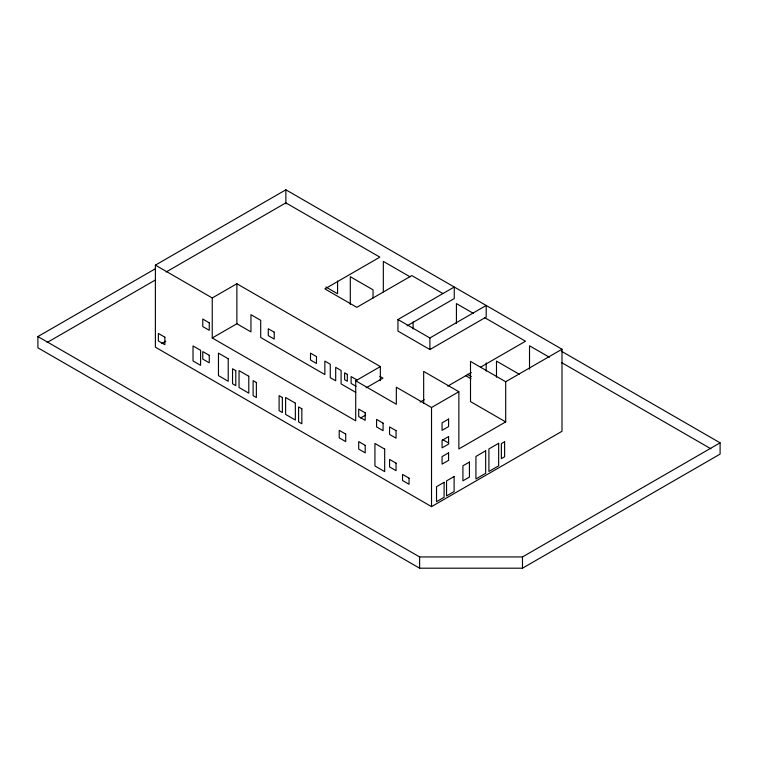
<?xml version="1.0" encoding="UTF-8"?>
<svg xmlns="http://www.w3.org/2000/svg" width="758" height="758" viewBox="0 0 758 758"><rect width="100%" height="100%" fill="white"/><g stroke="black" fill="none" stroke-linecap="round" stroke-linejoin="round"><path stroke-width="1.14" d="M155.39 265.139L285.87 189.803L562 349.23L562 431.283L431.52 506.619L155.39 347.192L155.39 265.139L212.24 297.96L236.875 283.738L380.355 366.578L380.355 380.696M561.384 351.21L720.1 442.843L720.1 454.099L522.48 568.197L419.61 568.197L37.9 347.818L37.9 336.561L155.437 268.711M166.173 271.98L285.87 202.869L379.862 257.142L324.86 288.893L356.8 307.341L411.812 275.58L442.918 293.545M47.1 342.512L155.437 279.958M161.691 343.554L165.765 341.204M212.24 297.96L212.24 337.973L236.875 323.751L250.955 331.881L250.955 314.684L260.695 320.312L260.695 337.5L324.86 374.547L324.86 361.102L330.27 364.228L330.27 377.674L335.69 380.8L335.69 367.355L341.1 370.482L341.1 383.927L355.72 392.36M397.95 319.525L429.89 337.973L486.2 305.465L486.2 317.034L429.89 349.542L397.95 331.094L397.95 319.525L454.26 287.017L454.26 298.586L407.122 325.807M212.24 337.973L355.72 420.813L355.72 380.8L380.355 366.578M366.199 387.812L382.951 378.138L379.891 376.375M360.647 417.961L365.574 415.119M420.131 402.062L424.224 399.703M447.76 386.116L471.286 372.529M480.496 367.213L525.512 341.223L484.902 317.782M355.72 380.8L396.33 404.241L396.33 387.205L431.52 407.52L458.865 391.734L458.865 448.944L505.69 421.903L505.69 381.738L562 349.23M37.9 336.561L419.61 556.94L522.48 556.94L720.1 442.843M561.384 362.466L710.881 448.783M410.135 276.859L383.33 261.387L383.33 291.83M473.295 313.329L456.42 303.588L456.42 323.495M549.37 357.245L529.52 345.79L529.52 369.203M519.23 374.234L496.49 361.102L496.49 377.266M505.69 381.738L470.5 361.414L470.5 401.588L505.69 421.903M325.883 286.988L337.575 293.744L337.575 281.047M467.345 374.281L471.315 376.574M465.867 375.779L470.983 378.735M458.865 391.734L423.665 371.42L423.665 403.455M357.075 380.014L351.115 376.574L351.115 383.453L356.08 386.324M442.776 439.649L448.802 443.136M522.48 556.94L522.48 568.197M486.2 362.93L486.2 371.126M431.52 407.52L431.52 506.619M429.89 337.973L429.89 349.542M419.61 556.94L419.61 568.197M413.11 321.904L413.11 328.925M373.04 297.913L373.04 289.831L350.3 276.708L350.3 304.403M285.87 189.803L285.87 203.874M236.875 283.738L236.875 323.751M448.575 419.089L442.075 422.841L442.075 430.345L448.575 426.593L448.575 419.089M448.575 436.599L442.075 440.351L442.075 447.845L448.575 444.093L448.575 436.599M448.575 452.848L442.075 456.6L442.075 464.104L448.575 460.352L448.575 452.848M485.66 450.821L475.92 456.449L475.92 478.952L485.66 473.324L485.66 450.821M498.66 443.316L488.91 448.944L488.91 471.448L498.66 465.819L498.66 443.316M469.42 462.067L462.92 465.819L462.92 480.828L469.42 477.076L469.42 462.067M504.61 441.753L501.36 443.629L501.36 458.637L504.61 456.761L504.61 441.753M444.103 482.315L436.523 486.693L436.523 501.692L444.103 497.314L444.103 482.315M454.127 476.526L446.547 480.904L446.547 495.912L454.127 491.535L454.127 476.526M274.235 332.194L268.275 328.754L268.275 335.623L274.235 339.063L274.235 332.194M316.465 356.573L310.505 353.133L310.505 360.012L316.465 363.452L316.465 356.573M347.325 374.386L344.615 372.822L344.615 379.701L347.325 381.265L347.325 374.386M209.265 322.813L202.765 319.061L202.765 326.565L209.265 330.317L209.265 322.813M365.195 412.835L358.695 409.083L358.695 416.587L365.195 420.339L365.195 412.835M383.065 423.154L376.565 419.401L376.565 426.906L383.065 430.658L383.065 423.154M396.055 430.658L389.555 426.906L389.555 434.41L396.055 438.162L396.055 430.658M228.215 358.761L218.465 353.133L218.465 375.636L228.215 381.265L228.215 358.761M384.685 449.096L374.935 443.468L374.935 465.981L384.685 471.609L384.685 449.096M248.785 376.262L239.045 370.643L239.045 387.518L248.785 393.146L248.785 376.262M295.345 403.152L285.605 397.524L285.605 414.399L295.345 420.027L295.345 403.152M200.595 350.319L193.015 345.942L193.015 360.95L200.595 365.328L200.595 350.319M209.265 355.322L202.765 351.57L202.765 359.074L209.265 362.826L209.265 355.322M235.795 370.643L232.545 368.767L232.545 383.766L235.795 385.642L235.795 370.643M256.365 382.515L253.115 380.639L253.115 395.648L256.365 397.524L256.365 382.515M282.355 397.524L279.105 395.648L279.105 410.647L282.355 412.523L282.355 397.524M301.845 408.77L298.595 406.894L298.595 421.903L301.845 423.779L301.845 408.77M345.705 434.097L339.205 430.345L339.205 437.849L345.705 441.601L345.705 434.097M365.195 445.344L358.695 441.601L358.695 449.096L365.195 452.848L365.195 445.344M396.055 463.166L389.555 459.414L389.555 466.919L396.055 470.671L396.055 463.166M164.865 337.187L158.365 333.444L158.365 340.939L164.865 344.691L164.865 337.187M409.045 478.165L402.555 474.423L402.555 480.515L409.045 484.267L409.045 478.165"/></g></svg>
